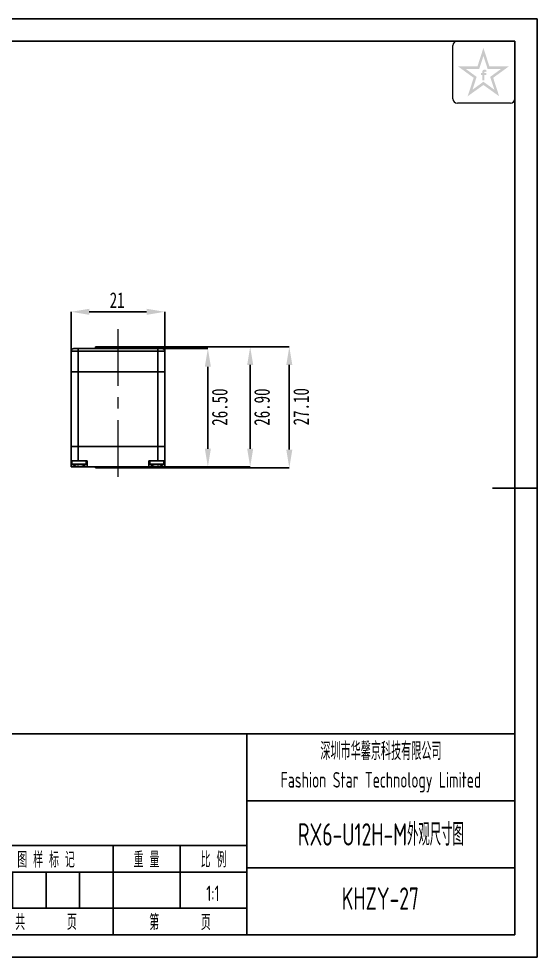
# Model space of a CAD drawing. Header units: inches. Extents: x 219 to 516, y -5 to 205.
# Drawn here: x 399.8 to 515.9, y -5 to 205 of the extents above; entities that cross this region are included whole.
import ezdxf
from ezdxf.enums import TextEntityAlignment as Align

# ---------------------------------------------------------------- set-up
doc = ezdxf.new("R2010")
doc.units = ezdxf.units.IN
doc.header["$MEASUREMENT"] = 0
doc.linetypes.add('CENTER2', pattern=[28.575, 19.05, -3.175, 3.175, -3.175])
doc.linetypes.add('CENTERX2', pattern=[20.32, 12.7, -2.54, 2.54, -2.54])
for name, color, linetype in [('1轮廓实线层', 7, 'Continuous'), ('2细线层', 4, 'Continuous'), ('3中心线层', 1, 'CENTER2'), ('6文字层', 3, 'Continuous'), ('7标注层', 4, 'Continuous'), ('图框层', 7, 'Continuous')]:
    doc.layers.add(name, color=color, linetype=linetype)
doc.styles.add('PC_TEXTSTYLE', font='ISOCP.SHX', dxfattribs={"width": 0.707, "bigfont": 'GBCBIG.SHX'})
doc.styles.add('PC_TEXTSTYLE4', font='ISOCP.SHX', dxfattribs={"width": 0.707, "bigfont": 'GBCBIG.SHX'})
doc.styles.add('SLDTEXTSTYLE5', font='TXT', dxfattribs={"width": 0.7})
doc.dimstyles.new('SLDDIMSTYLE0', dxfattribs={"dimtxt": 3.5, "dimasz": 4.08, "dimexe": 0, "dimexo": 0.0625, "dimgap": 0.875, "dimtad": 2, "dimrnd": 1e-09, "dimzin": 4, "dimdsep": 46, "dimtxsty": 'SLDTEXTSTYLE5', "dimsah": 1, "dimcen": 0.09, "dimadec": 0, "dimazin": 1, "dimtfac": 1, "dimtofl": 0, "dimtmove": 0, "dimatfit": 3, "dimfxl": 1, "dimfrac": 2, "dimtolj": 1, "dimtzin": 12, "dimarcsym": 0})
doc.dimstyles.new('SLDDIMSTYLE3', dxfattribs={"dimtxt": 3.5, "dimasz": 4.08, "dimexe": 0, "dimexo": 0.0625, "dimgap": 0.875, "dimtad": 2, "dimrnd": 1e-09, "dimzin": 12, "dimdsep": 46, "dimtxsty": 'SLDTEXTSTYLE5', "dimsah": 1, "dimcen": 0.09, "dimadec": 0, "dimazin": 3, "dimtfac": 1, "dimtofl": 0, "dimtmove": 0, "dimatfit": 3, "dimfxl": 1, "dimfrac": 2, "dimtolj": 1, "dimtzin": 12, "dimarcsym": 0})

# ---------------------------------------------------------------- blocks, each defined once
blk = doc.blocks.new('ZwmFrameMain_1_A4^_^无分区图框^_^landscape')
at = {"layer": '1轮廓实线层'}
for p, q in [((267, 200), (0, 200)), ((267, 200), (267, 0)), ((272, 100), (262, 100)), ((0, 0), (267, 0))]:
    blk.add_line(p, q, dxfattribs=at)
at = {"layer": '2细线层'}
for p, q in [((272, 205), (-25, 205)), ((272, 205), (272, -5)), ((-25, -5), (272, -5))]:
    blk.add_line(p, q, dxfattribs=at)
blk = doc.blocks.new('ZwmFrameMain_1_标题栏1')
at = {"layer": '1轮廓实线层'}
for p, q in [((-180, 0), (-180, 45)), ((0, 45), (-180, 45)), ((-172, 20), (-172, 45)), ((-165, 20), (-165, 45)), ((-145, 20), (-145, 45)), ((-130, 20), (-130, 45)), ((-120, 0), (-120, 45)), ((0, 0), (0, 45)), ((-60, 30), (0, 30)), ((-180, 20), (-60, 20)), ((-165, 0), (-165, 20)), ((-150, 0), (-150, 20)), ((-135, 0), (-135, 20)), ((-60, 15), (0, 15)), ((-180, 0), (0, 0))]:
    blk.add_line(p, q, dxfattribs=at)
at = {"layer": '1轮廓实线层', "color": 7}
for p, q in [((-60, 0), (-60, 45)), ((-180, 25), (-120, 25))]:
    blk.add_line(p, q, dxfattribs=at)
at = {"layer": '2细线层'}
for p, q in [((-180, 40), (-120, 40)), ((-180, 35), (-120, 35)), ((-180, 30), (-120, 30)), ((-90, 0), (-90, 20)), ((-75, 6), (-75, 20)), ((-180, 15), (-120, 15)), ((-120, 14), (-60, 14)), ((-112.5, 6), (-112.5, 14)), ((-105, 6), (-105, 14)), ((-97.5, 6), (-97.5, 14)), ((-180, 10), (-120, 10)), ((-180, 5), (-120, 5)), ((-120, 6), (-60, 6))]:
    blk.add_line(p, q, dxfattribs=at)
at = {"layer": '6文字层', "style": 'PC_TEXTSTYLE', "width": 0.667}
for s, p in [('标记', (-176, 22.5)), ('处数', (-168.5, 22.5)), (' 更改文件号 ', (-155, 22.5)), (' 签 字 ', (-137.5, 22.5)), (' 日期 ', (-125, 22.5)), (' 设 计 ', (-172.5, 17.51)), (' 标准化 ', (-142.5, 17.51)), (' 图 样 标 记 ', (-105, 17)), (' 重 量 ', (-82.5, 17)), (' 比 例 ', (-67.5, 17)), (' 审 核 ', (-172.5, 7.5)), (' 工 艺 ', (-172.5, 2.5)), (' 日 期 ', (-142.5, 2.5)), ('共       页', (-105, 3)), ('第       页', (-75, 3))]:
    blk.add_text(s, height=3.5, dxfattribs=at).set_placement(p, align=Align.MIDDLE)
at = {"layer": '6文字层', "style": 'PC_TEXTSTYLE', "flags": 8}
for tag, height, width, p, p2 in [('企业名称', 5, 3.445461, (-54.29, 34.82), (-5.27, 34.82)), ('产品名称或材料标记', 7, 1.034456, (-113.46, 28.64), (-66.42, 28.64)), ('图样名称', 5, 3.480264, (-54.79, 19.98), (-5.27, 19.98)), ('标准化', 3.5, 1.756036, (-133.83, 15.37), (-120.75, 15.37)), ('重量', 3.5, 2.448074, (-88.46, 7.54), (-76.55, 7.54)), ('比例', 3.5, 2.367734, (-73.35, 7.54), (-61.93, 7.54)), ('图样代号', 5, 3.489916, (-54.79, 5.63), (-5.52, 5.63)), ('审核', 3.5, 2.723972, (-163.99, 5.37), (-150.63, 5.37)), ('工艺', 3.5, 2.851598, (-164.21, 0.37), (-150.89, 0.37)), ('共几页', 3.5, 0.953151, (-108.58, 1.48), (-101.56, 1.48)), ('日期', 3.5, 2.733185, (-133.83, 0.37), (-120.75, 0.37))]:
    blk.add_attdef(tag, text='', height=height, dxfattribs=dict(at, width=width)).set_placement(p, p2, align=Align.FIT)
at = {"layer": '6文字层', "style": 'PC_TEXTSTYLE', "width": 9.901758, "flags": 8}
blk.add_attdef('设计', text='', height=3.5, rotation=359.5768, dxfattribs=at).set_placement((-164.23, 15.37), (-150.37, 15.27), align=Align.FIT)
at = {"layer": '6文字层', "color": 3, "style": 'PC_TEXTSTYLE', "width": 0.96618, "flags": 8}
blk.add_attdef('第几页', text='', height=3.5, dxfattribs=at).set_placement((-78.29, 1.5), (-71.16, 1.5), align=Align.FIT)
at = {"layer": '6文字层', "color": 0, "style": 'PC_TEXTSTYLE', "width": 0.715273, "flags": 8}
blk.add_attdef('图纸张数', text='', height=3.5, dxfattribs=at).set_placement((-2.66, -3.87), (4.46, -3.87), align=Align.FIT)
blk = doc.blocks.new('*D73')
at = {"layer": '7标注层', "color": 0, "lineweight": -2}
for p, q in [((411.54, 130.67), (411.54, 139.43)), ((415.62, 139.43), (428.46, 139.43)), ((432.54, 130.67), (432.54, 139.43))]:
    blk.add_line(p, q, dxfattribs=at)
at = {"layer": '7标注层', "color": 0}
for points in [[(415.62, 140.11), (415.62, 138.75), (411.54, 139.43)], [(428.46, 138.75), (428.46, 140.11), (432.54, 139.43)]]:
    blk.add_solid(points, dxfattribs=at)
at = {"layer": 'Defpoints', "color": 0}
for p in [(432.54, 139.43), (411.54, 130.61), (432.54, 130.61)]:
    blk.add_point(p, dxfattribs=at)
at = {"layer": '7标注层', "color": 0, "insert": (421.86, 143.8), "char_height": 3.5, "attachment_point": 2, "style": 'SLDTEXTSTYLE5'}
blk.add_mtext('\\A1;21', dxfattribs=at)
blk = doc.blocks.new('*D74')
at = {"layer": '7标注层', "color": 0, "lineweight": -2}
for p, q in [((431, 131.21), (442.17, 131.21)), ((442.17, 127.13), (442.17, 108.79)), ((432.6, 104.71), (442.17, 104.71))]:
    blk.add_line(p, q, dxfattribs=at)
at = {"layer": '7标注层', "color": 0}
for points in [[(442.85, 127.13), (441.49, 127.13), (442.17, 131.21)], [(441.49, 108.79), (442.85, 108.79), (442.17, 104.71)]]:
    blk.add_solid(points, dxfattribs=at)
at = {"layer": 'Defpoints', "color": 0}
for p in [(430.94, 131.21), (432.54, 104.71), (442.17, 104.71)]:
    blk.add_point(p, dxfattribs=at)
at = {"layer": '7标注层', "color": 0, "insert": (443.05, 118.1), "char_height": 3.5, "attachment_point": 2, "rotation": 90, "style": 'SLDTEXTSTYLE5'}
blk.add_mtext('\\A1;26.50', dxfattribs=at)
blk = doc.blocks.new('*D75')
at = {"layer": '7标注层', "color": 0, "lineweight": -2}
for p, q in [((426.6, 131.61), (451.65, 131.61)), ((451.65, 127.53), (451.65, 108.79)), ((432.6, 104.71), (451.65, 104.71))]:
    blk.add_line(p, q, dxfattribs=at)
at = {"layer": '7标注层', "color": 0}
for points in [[(452.33, 127.53), (450.97, 127.53), (451.65, 131.61)], [(450.97, 108.79), (452.33, 108.79), (451.65, 104.71)]]:
    blk.add_solid(points, dxfattribs=at)
at = {"layer": 'Defpoints', "color": 0}
for p in [(426.54, 131.61), (432.54, 104.71), (451.65, 104.71)]:
    blk.add_point(p, dxfattribs=at)
at = {"layer": '7标注层', "color": 0, "insert": (452.52, 118.1), "char_height": 3.5, "attachment_point": 2, "rotation": 90, "style": 'SLDTEXTSTYLE5'}
blk.add_mtext('\\A1;26.90', dxfattribs=at)
blk = doc.blocks.new('*D76')
at = {"layer": '7标注层', "color": 0, "lineweight": -2}
for p, q in [((417.1, 131.61), (460.41, 131.61)), ((460.41, 127.53), (460.41, 108.59)), ((417.1, 104.51), (460.41, 104.51))]:
    blk.add_line(p, q, dxfattribs=at)
at = {"layer": '7标注层', "color": 0}
for points in [[(461.09, 127.53), (459.73, 127.53), (460.41, 131.61)], [(459.73, 108.59), (461.09, 108.59), (460.41, 104.51)]]:
    blk.add_solid(points, dxfattribs=at)
at = {"layer": 'Defpoints', "color": 0}
for p in [(417.04, 131.61), (417.04, 104.51), (460.41, 104.51)]:
    blk.add_point(p, dxfattribs=at)
at = {"layer": '7标注层', "color": 0, "insert": (461.29, 118.19), "char_height": 3.5, "attachment_point": 2, "rotation": 90, "style": 'SLDTEXTSTYLE5'}
blk.add_mtext('\\A1;27.10', dxfattribs=at)

msp = doc.modelspace()

# ---------------------------------------------------------------- hatches: boundary and pattern name
at = {"layer": '6文字层', "lineweight": 5}
h = msp.add_hatch(color=2, dxfattribs=at)
edge = h.paths.add_edge_path(flags=0)
edge.add_line((504.104, 192.419), (504.5, 192.419))
edge.add_line((504.5, 192.419), (504.5, 192.845))
edge.add_line((504.5, 192.845), (504.109, 192.845))
edge.add_line((504.109, 192.845), (504.109, 193.053))
edge.add_spline(control_points=[(504.109, 193.053), (504.109, 193.078), (504.108, 193.174), (504.296, 193.144), (504.415, 193.127), (504.482, 193.11), (504.509, 193.102)], knot_values=[0, 0, 0, 0, 1.4943482, 5.8188355, 8.4876202, 10.3632598, 10.3632598, 10.3632598, 10.3632598], degree=3, periodic=0)
edge.add_line((504.509, 193.102), (504.509, 193.539))
edge.add_spline(control_points=[(504.509, 193.539), (504.438, 193.556), (504.265, 193.597), (504.017, 193.618), (503.788, 193.514), (503.672, 193.37), (503.652, 193.26), (503.647, 193.229)], knot_values=[0, 0, 0, 0, 4.9341397, 11.9452686, 16.0265909, 21.3569295, 23.4510995, 23.4510995, 23.4510995, 23.4510995], degree=3, periodic=0)
edge.add_line((503.647, 193.229), (503.647, 192.845))
edge.add_line((503.647, 192.845), (503.361, 192.845))
edge.add_line((503.361, 192.845), (503.361, 192.419))
edge.add_line((503.361, 192.419), (503.65, 192.419))
edge.add_line((503.65, 192.419), (503.65, 191.229))
edge.add_line((503.65, 191.229), (504.104, 191.229))
edge.add_line((504.104, 191.229), (504.104, 192.419))
h.paths.add_polyline_path([(509.56, 194.333), (505.22, 194.333), (503.88, 198.473), (502.54, 194.333), (498.2, 194.333), (501.695, 191.785), (500.355, 187.656), (503.88, 190.181), (507.406, 187.656), (506.066, 191.785)])
h.paths.add_polyline_path([(505.394, 191.997), (506.326, 189.124), (503.88, 190.914), (501.434, 189.124), (502.367, 191.997), (499.913, 193.786), (502.945, 193.786), (503.88, 196.673), (504.816, 193.786), (507.848, 193.786)], flags=16)

# ---------------------------------------------------------------- linework, layer by layer
at = {"color": 7, "linetype": 'Continuous', "lineweight": 25}
for p, q in [((413.138, 130.612), (411.538, 130.612)), ((411.538, 126.012), (411.538, 130.612)), ((412.138, 131.212), (413.138, 131.212)), ((413.138, 131.212), (413.138, 130.612)), ((413.138, 131.212), (430.938, 131.212)), ((413.138, 130.612), (413.138, 126.012)), ((430.938, 130.612), (413.138, 130.612)), ((417.038, 131.612), (417.038, 131.212)), ((417.038, 131.612), (427.038, 131.612)), ((427.038, 131.212), (427.038, 131.612)), ((430.938, 131.212), (430.938, 130.612)), ((430.938, 131.212), (431.938, 131.212)), ((430.938, 126.012), (430.938, 130.612)), ((432.538, 130.612), (430.938, 130.612)), ((432.538, 130.612), (432.538, 126.012)), ((413.138, 126.012), (411.538, 126.012)), ((411.538, 109.312), (411.538, 126.012)), ((413.138, 126.012), (430.938, 126.012)), ((413.138, 126.012), (413.138, 109.312)), ((432.538, 126.012), (430.938, 126.012)), ((430.938, 109.312), (430.938, 126.012)), ((432.538, 126.012), (432.538, 109.312)), ((411.538, 106.062), (411.538, 109.312)), ((411.538, 109.312), (413.138, 109.312)), ((413.138, 109.312), (413.138, 106.062)), ((430.938, 109.312), (413.138, 109.312)), ((430.938, 106.062), (430.938, 109.312)), ((430.938, 109.312), (432.538, 109.312)), ((432.538, 109.312), (432.538, 106.062)), ((411.538, 106.062), (413.138, 106.062)), ((411.538, 106.062), (411.538, 104.712)), ((411.738, 106.062), (411.738, 105.341)), ((411.738, 105.341), (412.725, 105.341)), ((412.725, 105.341), (414.938, 105.341)), ((413.138, 106.062), (415.138, 106.062)), ((414.938, 105.341), (414.938, 106.062)), ((415.138, 106.062), (415.138, 104.712)), ((430.938, 106.062), (428.938, 106.062)), ((428.938, 106.062), (428.938, 104.712)), ((429.138, 106.062), (429.138, 105.341)), ((429.138, 105.341), (432.338, 105.341)), ((432.538, 106.062), (430.938, 106.062)), ((432.338, 105.341), (432.338, 106.062)), ((432.538, 106.062), (432.538, 104.712)), ((413.538, 104.712), (411.538, 104.712)), ((413.023, 104.796), (413.023, 104.887)), ((415.138, 104.712), (413.538, 104.712)), ((428.938, 104.712), (415.138, 104.712)), ((417.038, 104.712), (417.038, 104.512)), ((427.038, 104.512), (417.038, 104.512)), ((427.038, 104.512), (427.038, 104.712)), ((430.538, 104.712), (428.938, 104.712)), ((430.538, 104.712), (432.538, 104.712)), ((431.052, 104.887), (431.052, 104.796))]:
    msp.add_line(p, q, dxfattribs=at)
at = {"color": 8, "linetype": 'Continuous', "lineweight": 25}
for p, q in [((413.001, 104.813), (413.001, 104.887)), ((413.538, 104.712), (413.538, 104.791)), ((413.837, 104.844), (413.837, 104.813)), ((430.238, 104.813), (430.238, 104.844)), ((430.538, 104.792), (430.538, 104.712)), ((431.075, 104.887), (431.075, 104.813))]:
    msp.add_line(p, q, dxfattribs=at)
at = {"color": 7, "linetype": 'Continuous', "lineweight": 25}
for centre, radius, start, end in [((412.138, 130.612), 0.6, 90, 180), ((431.938, 130.612), 0.6, 0, 90), ((413.338, 107.262), 2.5, 230.20818, 259.34953), ((413.338, 107.262), 2.5, 280.6797, 309.79182), ((430.738, 107.262), 2.5, 230.20818, 259.42497), ((430.738, 107.262), 2.5, 280.60884, 309.79182), ((413.041, 107.297), 2.41, 266.26412, 273.73588), ((413.266, 105.333), 0.584, 229.06704, 242.93593), ((413.58, 105.333), 0.584, 229.06704, 242.93593), ((413.266, 106.931), 2.163, 281.74405, 289.50725), ((413.397, 106.931), 2.163, 281.74405, 289.50725), ((414.054, 105.303), 0.416, 261.00113, 278.99887), ((430.021, 105.303), 0.416, 261.00113, 278.99887), ((430.679, 106.931), 2.163, 250.49275, 258.25595), ((430.809, 106.931), 2.163, 250.49275, 258.25595), ((430.495, 105.333), 0.584, 297.06407, 310.93296), ((431.035, 107.297), 2.41, 266.26412, 273.73588), ((430.809, 105.333), 0.584, 297.06407, 310.93296)]:
    msp.add_arc(centre, radius, start, end, dxfattribs=at)
for points, knots in [([(412.876, 104.806), (412.892, 104.803), (412.937, 104.794), (412.989, 104.788), (413.024, 104.789), (413.026, 104.798), (413.008, 104.808), (413.001, 104.813)], [0, 0, 0, 0, 0.1298077, 0.3638477, 0.5934641, 0.8210762, 1, 1, 1, 1]), ([(413.31, 104.798), (413.31, 104.798), (413.292, 104.792), (413.232, 104.789), (413.14, 104.789), (413.062, 104.796), (413.022, 104.804), (413.013, 104.805)], [0, 0, 0, 0, 0.012066, 0.3154586, 0.6131167, 0.9081767, 1, 1, 1, 1]), ([(413.315, 104.813), (413.33, 104.807), (413.361, 104.796), (413.442, 104.788), (413.536, 104.789), (413.628, 104.798), (413.683, 104.808), (413.707, 104.813)], [0, 0, 0, 0, 0.21180358, 0.42379063, 0.63177088, 0.83793573, 1, 1, 1, 1]), ([(413.837, 104.813), (413.808, 104.807), (413.749, 104.796), (413.687, 104.788), (413.654, 104.789), (413.655, 104.794), (413.656, 104.796)], [0, 0, 0, 0, 0.2829502, 0.5661454, 0.843988, 1, 1, 1, 1]), ([(430.421, 104.796), (430.42, 104.793), (430.417, 104.788), (430.375, 104.79), (430.312, 104.798), (430.261, 104.808), (430.238, 104.813)], [0, 0, 0, 0, 0.23062458, 0.50832726, 0.78360597, 1, 1, 1, 1]), ([(430.369, 104.813), (430.4, 104.807), (430.464, 104.796), (430.565, 104.788), (430.656, 104.789), (430.723, 104.798), (430.749, 104.808), (430.761, 104.813)], [0, 0, 0, 0, 0.2118036, 0.4237906, 0.6317709, 0.8379357, 1, 1, 1, 1]), ([(431.052, 104.804), (431.038, 104.802), (430.992, 104.794), (430.91, 104.789), (430.818, 104.789), (430.774, 104.797), (430.752, 104.8)], [0, 0, 0, 0, 0.1270419, 0.4225958, 0.7125634, 1, 1, 1, 1]), ([(431.075, 104.813), (431.065, 104.807), (431.046, 104.796), (431.058, 104.788), (431.1, 104.79), (431.152, 104.796), (431.189, 104.804), (431.198, 104.805)], [0, 0, 0, 0, 0.23450394, 0.46921101, 0.69948184, 0.92774271, 1, 1, 1, 1])]:
    msp.add_open_spline(points, degree=3, knots=knots, dxfattribs=at)
at = {"layer": '3中心线层', "linetype": 'CENTERX2', "lineweight": 18}
msp.add_line((422.038, 135.534), (422.038, 102.32), dxfattribs=at)
at = {"layer": '6文字层', "color": 212, "lineweight": 5}
for p, q in [((498.04, 200), (510.933, 200)), ((510.933, 200), (510.933, 187.117)), ((497.042, 187.117), (497.042, 199.003)), ((509.935, 186.12), (498.04, 186.12))]:
    msp.add_line(p, q, dxfattribs=at)
for centre, start, end in [((498.04, 199.003), 90, 180), ((498.04, 187.117), 180, 270), ((509.935, 187.117), 270, 0)]:
    msp.add_arc(centre, 0.997, start, end, dxfattribs=at)

# ---------------------------------------------------------------- block references
at = {"layer": '图框层'}
msp.add_blockref('ZwmFrameMain_1_A4^_^无分区图框^_^landscape', (243.933, 0), dxfattribs=at)
ref = msp.add_blockref('ZwmFrameMain_1_标题栏1', (510.933, 0), dxfattribs=at)
ref.add_attrib('设计', 'Sera', (346.704, 15.372), dxfattribs={"layer": '6文字层', "height": 3.5, "rotation": 359.57685, "style": 'PC_TEXTSTYLE', "width": 0.707})
ref.add_attrib('日期', '2026/1/27/周二', dxfattribs={"layer": '6文字层', "height": 3.5, "style": 'PC_TEXTSTYLE', "width": 0.456431}).set_placement((377.098, 0.371), (390.181, 0.371), align=Align.FIT)
ref.add_attrib('图样名称', 'RX6-U12H-M外观尺寸图', dxfattribs={"layer": '6文字层', "height": 5, "style": 'PC_TEXTSTYLE', "width": 0.707}).set_placement((480.906, 19.978), align=Align.CENTER)
ref.add_attrib('图样代号', 'KHZY-27', dxfattribs={"layer": '6文字层', "height": 5, "style": 'PC_TEXTSTYLE', "width": 0.707}).set_placement((480.782, 5.63), align=Align.CENTER)
ref.add_attrib('比例', '1:1', dxfattribs={"layer": '6文字层', "height": 3.5, "style": 'PC_TEXTSTYLE', "width": 0.707}).set_placement((443.291, 7.542), align=Align.CENTER)

# ---------------------------------------------------------------- texts
at = {"layer": '6文字层', "insert": (480.933, 37.5), "char_height": 3.5, "width": 60, "attachment_point": 5, "style": 'PC_TEXTSTYLE4'}
msp.add_mtext('{\\H1.142857x;深圳市华馨京科技有限公司}\\P\\pxsm1,qc;Fashion Star Technology Limited', dxfattribs=at)

# ---------------------------------------------------------------- dimensions: what is measured, and where the dimension line sits
at = {"layer": '7标注层'}
dim = msp.add_linear_dim(base=(432.538, 139.427), p1=(411.538, 130.612), p2=(432.538, 130.612), dimstyle='SLDDIMSTYLE3', dxfattribs=at)
dim.commit()
dim.dimension.update_dxf_attribs({"geometry": '*D73', "text_midpoint": (421.864, 139.427), "dimtype": 160})
for base, p1, p2, picture, middle in [((460.414, 104.512), (417.038, 131.612), (417.038, 104.512), '*D76', (460.414, 118.194)), ((451.648, 104.712), (426.537, 131.612), (432.538, 104.712), '*D75', (451.648, 118.095)), ((442.173, 104.712), (430.938, 131.212), (432.538, 104.712), '*D74', (442.173, 118.095))]:
    dim = msp.add_linear_dim(base=base, p1=p1, p2=p2, angle=90, dimstyle='SLDDIMSTYLE0', dxfattribs=at)
    dim.commit()
    dim.dimension.update_dxf_attribs({"geometry": picture, "text_midpoint": middle, "dimtype": 160})

doc.saveas('drawing.dxf')
